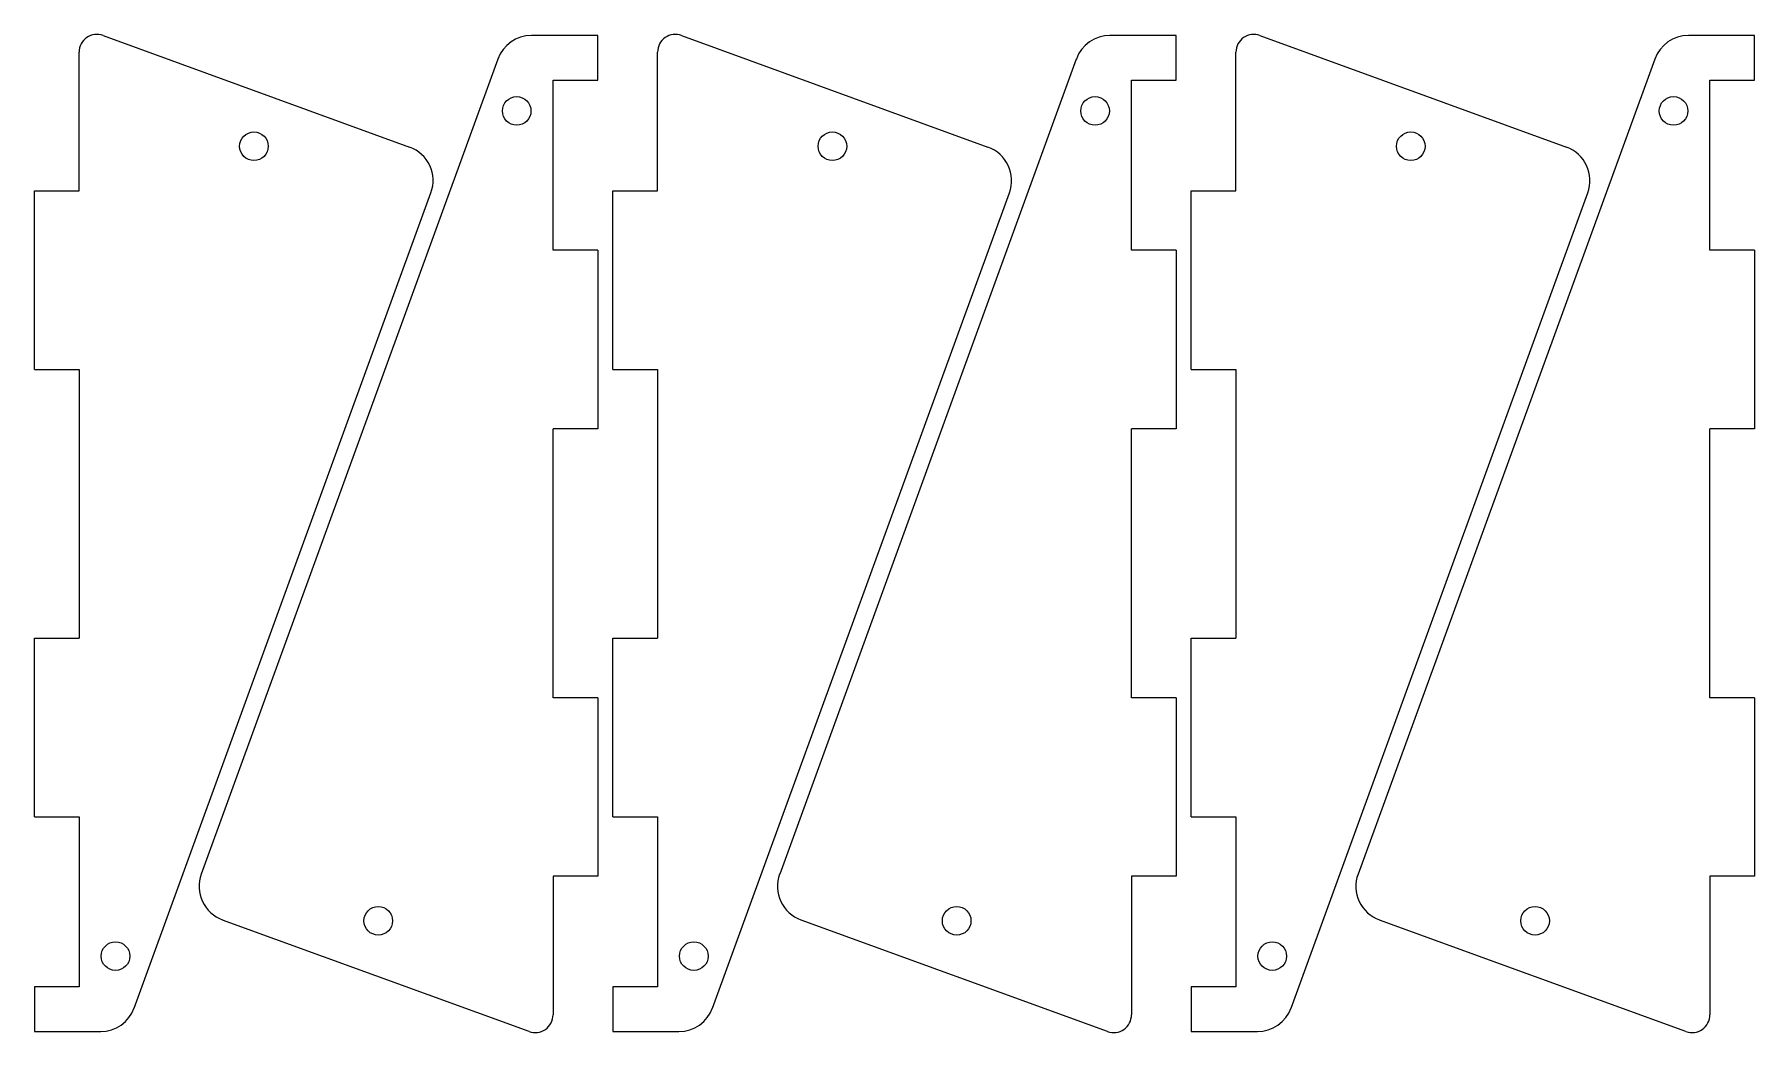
# Model space of a CAD drawing. Header units: millimetres. Extents: x 1 to 193, y 1 to 113.
import ezdxf

# ---------------------------------------------------------------- set-up
doc = ezdxf.new("R2010")
doc.units = ezdxf.units.MM
doc.layers.get('0').update_dxf_attribs({"lineweight": 25, "true_color": 0x000000})

msp = doc.modelspace()

# ---------------------------------------------------------------- linework, layer by layer
for p, q in [((8.68, 112.38), (42.95, 99.91)), ((64, 112.38), (56.59, 112.38)), ((64, 107.38), (64, 112.38)), ((73.36, 112.38), (107.63, 99.91)), ((128.68, 112.38), (121.27, 112.38)), ((128.68, 107.38), (128.68, 112.38)), ((138.04, 112.38), (172.31, 99.91)), ((193.36, 112.38), (185.95, 112.38)), ((193.36, 107.38), (193.36, 112.38)), ((6, 95), (6, 110.51)), ((52.83, 109.75), (19.66, 18.6)), ((70.68, 95), (70.68, 110.51)), ((117.51, 109.75), (84.34, 18.6)), ((135.36, 95), (135.36, 110.51)), ((182.19, 109.75), (149.01, 18.6)), ((59, 88.38), (59, 107.38)), ((59, 107.38), (64, 107.38)), ((123.68, 88.38), (123.68, 107.38)), ((123.68, 107.38), (128.68, 107.38)), ((188.36, 88.38), (188.36, 107.38)), ((188.36, 107.38), (193.36, 107.38)), ((1, 75.05), (1, 95)), ((1, 95), (6, 95)), ((12.17, 3.63), (45.34, 94.79)), ((65.68, 75.05), (65.68, 95)), ((65.68, 95), (70.68, 95)), ((76.84, 3.63), (110.02, 94.79)), ((130.36, 75.05), (130.36, 95)), ((130.36, 95), (135.36, 95)), ((141.52, 3.63), (174.7, 94.79)), ((64, 88.38), (59, 88.38)), ((64, 88.38), (64, 68.38)), ((128.68, 88.38), (123.68, 88.38)), ((128.68, 88.38), (128.68, 68.38)), ((193.36, 88.38), (188.36, 88.38)), ((193.36, 88.38), (193.36, 68.38)), ((1, 75.05), (6, 75.05)), ((6, 75.05), (6, 45)), ((65.68, 75.05), (70.68, 75.05)), ((70.68, 75.05), (70.68, 45)), ((130.36, 75.05), (135.36, 75.05)), ((135.36, 75.05), (135.36, 45)), ((64, 68.38), (59, 68.38)), ((59, 38.33), (59, 68.38)), ((128.68, 68.38), (123.68, 68.38)), ((123.68, 38.33), (123.68, 68.38)), ((193.36, 68.38), (188.36, 68.38)), ((188.36, 38.33), (188.36, 68.38)), ((1, 25), (1, 45)), ((1, 45), (6, 45)), ((65.68, 25), (65.68, 45)), ((65.68, 45), (70.68, 45)), ((130.36, 25), (130.36, 45)), ((130.36, 45), (135.36, 45)), ((64, 38.33), (59, 38.33)), ((64, 38.33), (64, 18.38)), ((128.68, 38.33), (123.68, 38.33)), ((128.68, 38.33), (128.68, 18.38)), ((193.36, 38.33), (188.36, 38.33)), ((193.36, 38.33), (193.36, 18.38)), ((1, 25), (6, 25)), ((6, 25), (6, 6)), ((65.68, 25), (70.68, 25)), ((70.68, 25), (70.68, 6)), ((130.36, 25), (135.36, 25)), ((135.36, 25), (135.36, 6)), ((64, 18.38), (59, 18.38)), ((59, 18.38), (59, 2.88)), ((128.68, 18.38), (123.68, 18.38)), ((123.68, 18.38), (123.68, 2.88)), ((193.36, 18.38), (188.36, 18.38)), ((188.36, 18.38), (188.36, 2.88)), ((56.32, 1), (22.05, 13.47)), ((120.99, 1), (86.73, 13.47)), ((185.67, 1), (151.4, 13.47)), ((6, 6), (1, 6)), ((1, 6), (1, 1)), ((70.68, 6), (65.68, 6)), ((65.68, 6), (65.68, 1)), ((135.36, 6), (130.36, 6)), ((130.36, 6), (130.36, 1)), ((1, 1), (8.41, 1)), ((65.68, 1), (73.08, 1)), ((130.36, 1), (137.76, 1))]:
    msp.add_line(p, q)
for centre in [(54.93, 103.95), (119.61, 103.95), (184.29, 103.95), (25.55, 100), (90.23, 100), (154.91, 100), (39.45, 13.38), (104.13, 13.38), (168.81, 13.38), (10.07, 9.43), (74.74, 9.43), (139.42, 9.43)]:
    msp.add_circle(centre, 1.6)
for centre, radius, start, end in [((8, 110.51), 2, 70, 180), ((56.59, 108.38), 4, 90, 160), ((72.68, 110.51), 2, 70, 180), ((121.27, 108.38), 4, 90, 160), ((137.36, 110.51), 2, 70, 180), ((185.95, 108.38), 4, 90, 160), ((41.58, 96.15), 4, 340, 70), ((106.26, 96.15), 4, 340, 70), ((170.94, 96.15), 4, 340, 70), ((23.42, 17.23), 4, 160, 250), ((88.09, 17.23), 4, 160, 250), ((152.77, 17.23), 4, 160, 250), ((8.41, 5), 4, 270, 340), ((57, 2.88), 2, 250, 0), ((73.08, 5), 4, 270, 340), ((121.68, 2.88), 2, 250, 0), ((137.76, 5), 4, 270, 340), ((186.36, 2.88), 2, 250, 0)]:
    msp.add_arc(centre, radius, start, end)

doc.saveas('drawing.dxf')
